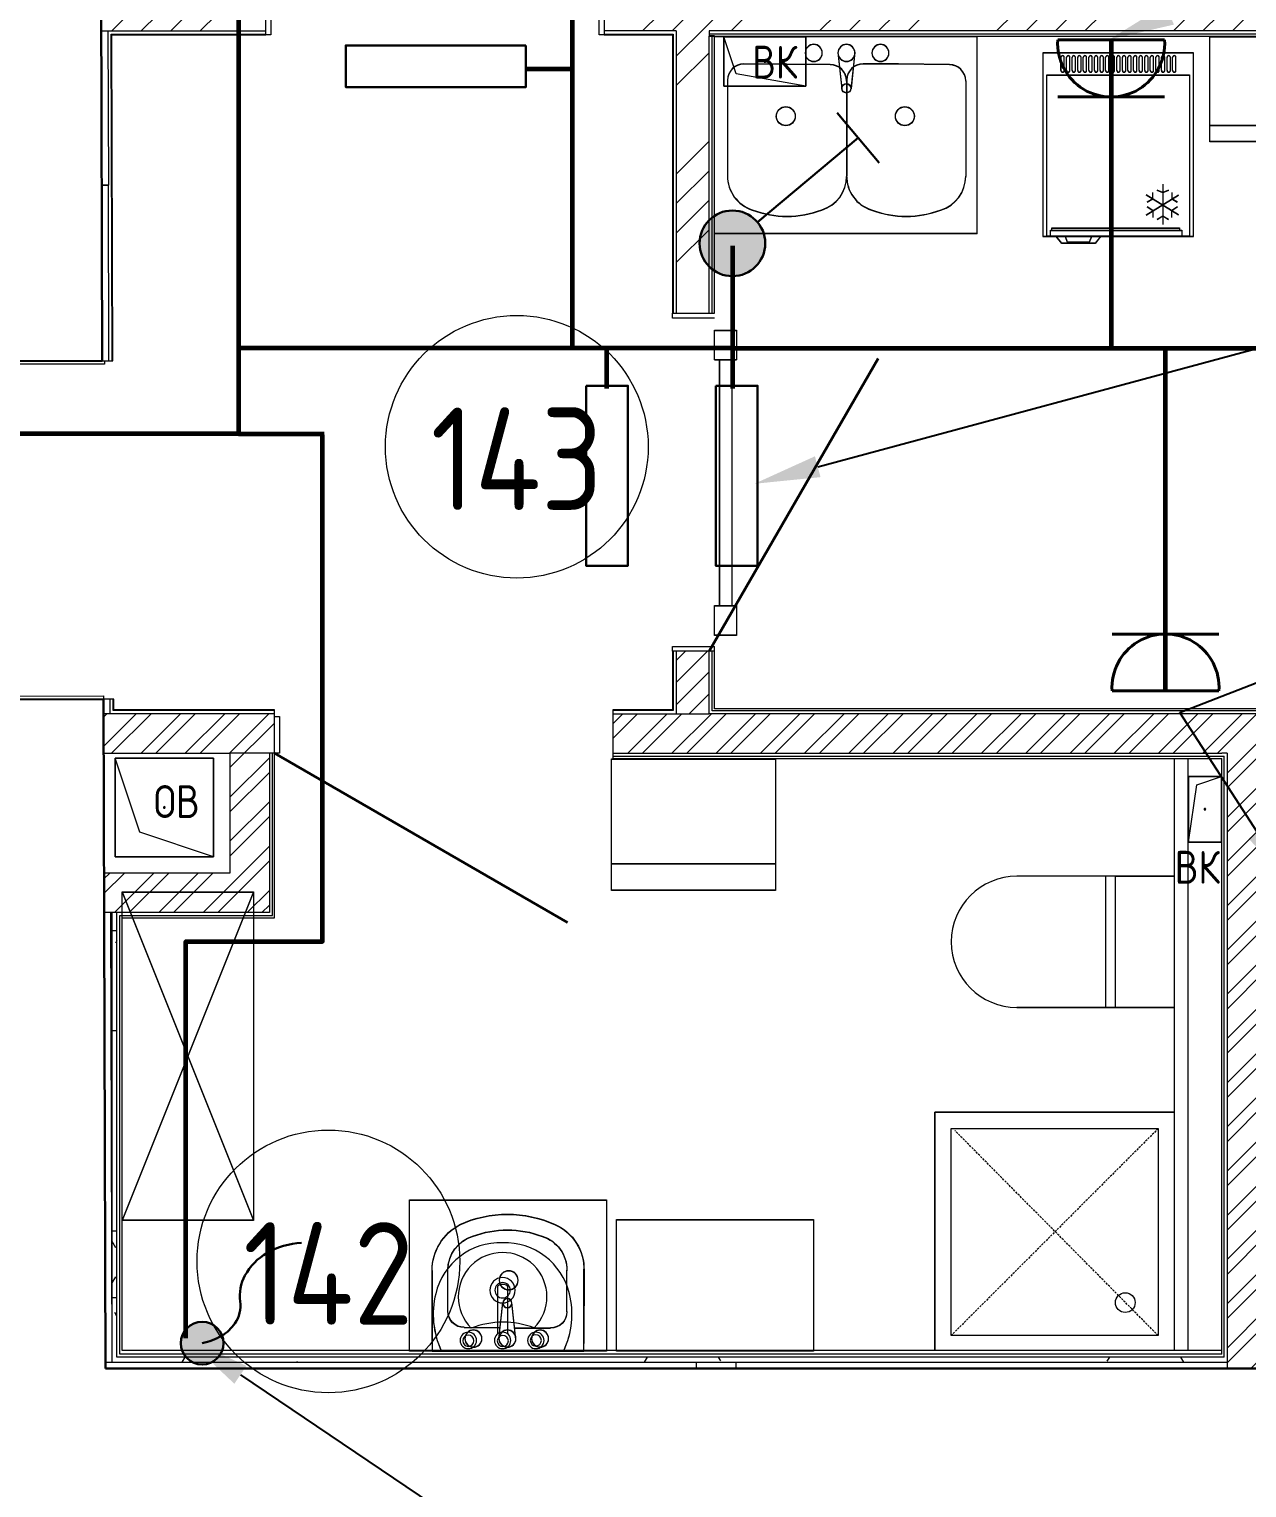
# Model space of a CAD drawing. Header units: millimetres. Extents: x -32 to 417638015, y -35 to 175284279.
# Drawn here: x 218657 to 222365, y 60264 to 64708 of the extents above; entities that cross this region are included whole.
import ezdxf
from ezdxf import colors
from ezdxf.entities.mleader import LeaderData, LeaderLine
from ezdxf.math import Vec2, Vec3

# ---------------------------------------------------------------- set-up
doc = ezdxf.new("R2010")
doc.units = ezdxf.units.MM
doc.linetypes.add('HIDDEN', pattern=[9.525, 6.35, -3.175])
for name, color, linetype, lineweight in [('!Выпуски кабеля', 180, 'Continuous', 30), ('_ЭМ_ выкл откр одноп IP44', 5, 'Continuous', 30), ('_ЭМ_ выключатели', 10, 'Continuous', 30), ('_ЭМ_гофра', 5, 'Continuous', 60), ('_ЭМ_ТХобщее_слой', 7, 'Continuous', 30), ('Аннотация', 7, 'Continuous', 18), ('Двери', 7, 'Continuous', 9), ('Обобщенные модели', 7, 'Continuous', 18), ('Перекрытие', 7, 'Continuous', 18), ('Сантехника', 7, 'Continuous', 18), ('Стены внутренние', 7, 'Continuous', 18), ('Стены несущие', 7, 'Continuous', 30), ('Стены отделка', 7, 'Continuous', 30), ('Стены штриховка', 7, 'Continuous', 9), ('ТХ', 5, 'Continuous', 0), ('ШТРИХОВКА', 252, 'Continuous', 15), ('ЭМ', 5, 'Continuous', 40), ('ЭОМ_Кабельный вывод', 1, 'Continuous', 35)]:
    doc.layers.add(name, color=color, linetype=linetype, lineweight=lineweight)
doc.layers.add('_ЭМ_Надписи', color=7, linetype='Continuous')
doc.layers.add('ЭОМ_Лотки рабочие', color=5, linetype='Continuous')
doc.layers.add('Линии', color=7, linetype='Continuous', lineweight=9, true_color=0x00a600)
doc.styles.add('GOST Common', font='GOST_Common.ttf', dxfattribs={"width": 0.9, "height": 350})
doc.styles.add('GOST Common_5', font='GOST_Common.ttf', dxfattribs={"width": 0.9, "height": 200})
doc.styles.add('ЭОМ', font='isocpeur.ttf', dxfattribs={"width": 0.85, "height": 250})
pattern_1 = [(0, (557.2, 188.9), (406.4, 101.6), [33.528, -271.272, 33.528, -271.272, -1625.6]), (0, (557.2, 188.9), (406.4, 101.6), [-609.6, 33.528, -576.072, 33.528, -271.272, -711.2]), (0, (557.2, 188.9), (406.4, 101.6), [-1524, 33.528, -169.672, 33.528, -474.472]), (120, (709.6, 239.7), (-291.18818, 301.15272), [33.528, -271.272, 33.528, -271.272, -1625.6]), (120, (709.6, 239.7), (-291.18818, 301.15272), [-609.6, 33.528, -576.072, 33.528, -271.272, -711.2]), (120, (709.6, 239.7), (-291.18818, 301.15272), [-1524, 33.528, -169.672, 33.528, -474.472]), (240, (760.4, 442.9), (-115.21182, -402.75272), [33.528, -271.272, 33.528, -271.272, -1625.6]), (240, (760.4, 442.9), (-115.21182, -402.75272), [-609.6, 33.528, -576.072, 33.528, -271.272, -711.2]), (240, (760.4, 442.9), (-115.21182, -402.75272), [-1524, 33.528, -169.672, 33.528, -474.472])]

# ---------------------------------------------------------------- blocks, each defined once
blk = doc.blocks.new('Холодильник фармацевтический')
at = {"layer": 'ТХ', "color": 0, "transparency": 33554687}
for p, q in [((362.8, 670), (382.7, 693.9)), ((382.7, 693.9), (502.2, 693.9)), ((502.2, 693.9), (522.2, 670)), ((542.1, 670), (72.2, 670)), ((522.2, 670), (542.1, 670))]:
    blk.add_line(p, q, dxfattribs=at)
for points in [[(30, 50), (570, 50), (570, 670), (30, 670)], [(44.7, 670), (555.3, 670), (555.3, 124.5), (44.7, 124.5)]]:
    blk.add_lwpolyline(points, close=True, dxfattribs=at)
for points in [[(542.1, 650.1), (72.2, 650.1), (72.2, 670)], [(558, 670), (542.1, 670), (542.1, 650.1), (538.1, 650.1), (538.1, 642.1), (80.2, 642.1), (80.2, 650.1)], [(490.3, 670), (482.3, 689.9), (442.5, 689.9), (402.6, 689.9), (394.6, 670)], [(84.1, 598.3), (199.7, 530.5)], [(199.7, 598.3), (84.1, 530.5)], [(108.1, 606.2), (108.1, 582.3), (88.1, 570.4)], [(120, 614.2), (139.9, 602.2), (159.9, 614.2)], [(139.9, 494.6), (139.9, 630.1)], [(195.7, 570.4), (175.8, 582.3), (175.8, 606.2)], [(108.1, 522.5), (108.1, 542.5), (88.1, 554.4)], [(195.7, 554.4), (175.8, 542.5), (175.8, 522.5)], [(120, 514.6), (139.9, 522.5), (159.9, 514.6)], [(93, 108.7), (93, 64.9)], [(104.9, 108.7), (104.9, 64.9)], [(113, 108.7), (113, 64.9)], [(124.9, 108.7), (124.9, 64.9)], [(133, 108.7), (133, 64.9)], [(144.9, 108.7), (144.9, 64.9)], [(153, 108.7), (153, 64.9)], [(164.9, 108.7), (164.9, 64.9)], [(173, 108.7), (173, 64.9)], [(184.9, 108.7), (184.9, 64.9)], [(193, 108.7), (193, 64.9)], [(204.9, 108.7), (204.9, 64.9)], [(213, 108.7), (213, 64.9)], [(224.9, 108.7), (224.9, 64.9)], [(233, 108.7), (233, 64.9)], [(244.9, 108.7), (244.9, 64.9)], [(253, 108.7), (253, 64.9)], [(264.9, 108.7), (264.9, 64.9)], [(273, 108.7), (273, 64.9)], [(284.9, 108.7), (284.9, 64.9)], [(293, 108.7), (293, 64.9)], [(304.9, 108.7), (304.9, 64.9)], [(313, 108.7), (313, 64.9)], [(324.9, 108.7), (324.9, 64.9)], [(333, 108.7), (333, 64.9)], [(344.9, 108.7), (344.9, 64.9)], [(353, 108.7), (353, 64.9)], [(364.9, 108.7), (364.9, 64.9)], [(373, 108.7), (373, 64.9)], [(384.9, 108.7), (384.9, 64.9)], [(393, 108.7), (393, 64.9)], [(404.9, 108.7), (404.9, 64.9)], [(413, 108.7), (413, 64.9)], [(424.9, 108.7), (424.9, 64.9)], [(433, 108.7), (433, 64.9)], [(444.9, 108.7), (444.9, 64.9)], [(453, 108.7), (453, 64.9)], [(464.9, 108.7), (464.9, 64.9)], [(473, 108.7), (473, 64.9)], [(484.9, 108.7), (484.9, 64.9)], [(493, 108.7), (493, 64.9)], [(504.9, 108.7), (504.9, 64.9)]]:
    blk.add_lwpolyline(points, dxfattribs=at)
for centre, start, end in [((99, 108.7), 359.9999, 180.0001), ((119, 108.7), 359.9999, 180.0001), ((139, 108.7), 359.9999, 180.0001), ((159, 108.7), 359.9999, 180.0001), ((179, 108.7), 359.9999, 180.0001), ((199, 108.7), 359.9999, 180.0001), ((219, 108.7), 359.9999, 180.0001), ((239, 108.7), 359.9999, 180.0001), ((259, 108.7), 359.9999, 180.0001), ((279, 108.7), 359.9999, 180.0001), ((299, 108.7), 359.9999, 180.0001), ((319, 108.7), 359.9999, 180.0001), ((339, 108.7), 359.9999, 180.0001), ((359, 108.7), 359.9999, 180.0001), ((379, 108.7), 359.9999, 180.0001), ((399, 108.7), 359.9999, 180.0001), ((419, 108.7), 359.9999, 180.0001), ((439, 108.7), 359.9999, 180.0001), ((459, 108.7), 359.9999, 180.0001), ((479, 108.7), 359.9999, 180.0001), ((499, 108.7), 359.9999, 180.0001), ((99, 64.9), 179.9999, 0.0001), ((119, 64.9), 179.9999, 0.0001), ((139, 64.9), 179.9999, 0.0001), ((159, 64.9), 179.9999, 0.0001), ((179, 64.9), 179.9999, 0.0001), ((199, 64.9), 179.9999, 0.0001), ((219, 64.9), 179.9999, 0.0001), ((239, 64.9), 179.9999, 0.0001), ((259, 64.9), 179.9999, 0.0001), ((279, 64.9), 179.9999, 0.0001), ((299, 64.9), 179.9999, 0.0001), ((319, 64.9), 179.9999, 0.0001), ((339, 64.9), 179.9999, 0.0001), ((359, 64.9), 179.9999, 0.0001), ((379, 64.9), 179.9999, 0.0001), ((399, 64.9), 179.9999, 0.0001), ((419, 64.9), 179.9999, 0.0001), ((439, 64.9), 179.9999, 0.0001), ((459, 64.9), 179.9999, 0.0001), ((479, 64.9), 179.9999, 0.0001), ((499, 64.9), 179.9999, 0.0001)]:
    blk.add_arc(centre, 5.98, start, end, dxfattribs=at)
blk = doc.blocks.new('Тумба-мойка')
at = {"layer": 'ТХ', "color": 0, "transparency": 33554687}
blk.add_lwpolyline([(-604499.7, 223793.4), (-604039.7, 223793.4), (-604039.7, 224393.4), (-604499.7, 224393.4)], close=True, dxfattribs=at)
for points in [[(-604063.6, 224324.6), (-604284.9, 224324.6), (-604039.7, 224324.6), (-604039.7, 223862.3), (-604289.6, 223862.2), (-604063.6, 223862.3)], [(-604161.3, 224276.8), (-604286.9, 224276.8)], [(-604111.5, 224226.9), (-604111.3, 224117.5)], [(-604075.6, 224121.3), (-604187.2, 224109.4)], [(-604075.6, 224069.5), (-604186.7, 224081.6)], [(-604109.5, 224071.5), (-604109.5, 223963.9)], [(-604159.3, 223914.1), (-604286, 223914.1)]]:
    blk.add_lwpolyline(points, dxfattribs=at)
for points in [[(-604077.6, 224173.1, -1), (-604077.6, 224224.9, -1)], [(-604077.6, 224069.5, -1), (-604077.6, 224121.3, -1)], [(-604077.6, 223969.9, -1), (-604077.6, 224021.7, -1)]]:
    blk.add_lwpolyline(points, format="xyb", close=True, dxfattribs=at)
for centre, radius in [((-604255.1, 224091.5), 28.8), ((-604185.2, 224095.4), 13.9)]:
    blk.add_circle(centre, radius, dxfattribs=at)
for centre, radius, start, end in [((-604284.9, 224167.2), 157.4, 90, 152.7704), ((-604286, 224168.5), 108.3, 90.4624, 162.3215), ((-604161.3, 224226.9), 49.8, 360, 90), ((-604107.5, 224095.4), 348.7, 155.4071, 204.5929), ((-604107.5, 224095.4), 300.9, 159.3842, 200.6158), ((-604286, 224022.4), 108.3, 197.6795, 270.5895), ((-604159.3, 223963.9), 49.8, 270, 0), ((-604289.6, 224009.8), 147.6, 203.7636, 271.8244)]:
    blk.add_arc(centre, radius, start, end, dxfattribs=at)
blk = doc.blocks.new('ТХ 1 этаж.')
at = {"layer": 'ТХ', "color": 252, "true_color": 0x939598}
for p, q in [((58462.5, 10951.1), (58462.5, 11551.1)), ((58462.5, 11551.1), (58462.5, 11551.1)), ((59262.5, 11551.1), (58462.5, 11551.1)), ((59262.5, 10951.1), (59262.5, 11551.1)), ((59971.5, 11281.1), (60471.5, 11281.1)), ((59262.5, 10951.1), (58462.5, 10951.1)), ((58462.5, 10566.5), (58530.3, 10566.5)), ((58477.5, 10566.5), (58477.5, 9817.4)), ((58515.3, 10566.5), (58515.3, 9817.4)), ((58462.5, 9817.4), (58530.3, 9817.4)), ((56659, 8945.4), (57059, 7945.4)), ((57059, 8945.4), (56659, 7945.4))]:
    blk.add_line(p, q, dxfattribs=at)
for points in [[(58739, 11501.3, 1), (58790.8, 11501.3, 1)], [(58838.6, 11501.3, 1), (58890.4, 11501.3, 1)], [(58942.2, 11501.3, 1), (58994, 11501.3, 1)]]:
    blk.add_lwpolyline(points, format="xyb", close=True, dxfattribs=at)
for points in [[(60471.5, 11231.1), (59971.5, 11231.1), (59971.5, 11551.1), (60471.5, 11551.1)], [(58648.7, 8950.4), (58148.7, 8950.4), (58148.7, 9350.4), (58648.7, 9350.4)], [(56659, 8945.4), (57059, 8945.4), (57059, 7945.4), (56659, 7945.4)], [(58764.2, 7947), (58764.2, 7547), (58164.2, 7547), (58164.2, 7947)]]:
    blk.add_lwpolyline(points, close=True, dxfattribs=at)
for points in [[(58815.3, 11465.7), (58552.3, 11467.7)], [(58838.6, 11503.3), (58850.6, 11392.1)], [(58890.4, 11503.3), (58878.4, 11391.7)], [(59022.6, 11467.6), (58915, 11467.6)], [(59178, 11465.6), (59022.6, 11467.6)], [(58502.5, 11417.9), (58502.5, 11126.2)], [(58865.2, 11417.8), (58865.2, 11126.1)], [(58865.2, 11415.9), (58865.2, 11125.3)], [(59227.8, 11415.8), (59227.8, 11125.2)], [(58462.5, 10566.5), (58462.5, 10656.5), (58530.3, 10656.5), (58530.3, 10566.5)], [(58530.3, 9817.4), (58530.3, 9727.4), (58462.5, 9727.4), (58462.5, 9817.4)], [(58648.7, 9030.4), (58148.7, 9030.4)]]:
    blk.add_lwpolyline(points, dxfattribs=at)
for centre, radius in [((58864.5, 11393.7), 13.9), ((58679.9, 11308.7), 28.8), ((59042.5, 11308.6), 28.8)]:
    blk.add_circle(centre, radius, dxfattribs=at)
for centre, radius, start, end in [((58552.3, 11417.9), 49.8, 90, 180), ((58815.3, 11415.9), 49.8, 360, 90), ((58915, 11417.8), 49.8, 90, 180), ((59178, 11415.8), 49.8, 360, 90), ((58610.8, 11126.2), 108.3, 179.4105, 252.3205), ((58756.9, 11126.2), 108.3, 287.6785, 359.5376), ((58973.4, 11126.1), 108.3, 179.4105, 252.3205), ((59119.6, 11126.1), 108.3, 287.6785, 359.5376), ((58683.8, 11304.6), 300.9, 249.3842, 290.6158), ((59046.5, 11304.6), 300.9, 249.3842, 290.6158)]:
    blk.add_arc(centre, radius, start, end, dxfattribs=at)
at = {"layer": 'ТХ', "color": 252, "lineweight": 15, "true_color": 0x939598, "xscale": 0.85, "yscale": 0.9, "rotation": 180}
blk.add_blockref('Холодильник фармацевтический', (59947, 11546.1), dxfattribs=at)
at = {"layer": 'ТХ', "color": 252, "true_color": 0x939598, "transparency": 33554687, "xscale": -1, "rotation": 90}
blk.add_blockref('Тумба-мойка', (281927.6, -596492.8), dxfattribs=at)
blk = doc.blocks.new('1 этаж')
at = {"layer": 'Стены внутренние'}
h = blk.add_hatch(dxfattribs=at)
h.set_pattern_fill('ANSI34', color=8, scale=20)
h.set_pattern_definition([(45, (-31496.66, 188.9), (-269.4077, 269.4077), []), (45, (-31406.86, 188.9), (-269.4077, 269.4077), []), (45, (-31317.06, 188.9), (-269.4077, 269.4077), []), (45, (-31227.26, 188.9), (-269.4077, 269.4077), [])])
h.paths.add_polyline_path([(50240.094, 13223.331), (49738.888, 13223.331), (49739.193, 13123.331), (50240.094, 13123.331)])
h.paths.add_polyline_path([(51270.094, 13223.331), (51270.094, 13123.331), (51490.094, 13123.331), (51490.094, 12263.331), (51590.094, 12263.331), (51590.094, 13107.431), (51590.094, 13123.331), (55618.053, 13123.331), (55617.244, 13223.331)])
at = {"layer": 'Стены внутренние', "lineweight": 9}
h = blk.add_hatch(dxfattribs=at)
h.set_pattern_fill('FP_12', color=8, style=0, pattern_type=2)
h.set_pattern_definition(pattern_1)
h.paths.add_polyline_path([(49771.593, 9073.886), (49771.593, 9103.331), (49786.576, 9103.331), (49786.576, 10457.681), (49771.576, 10457.681), (49771.576, 9073.886)])
h = blk.add_hatch(dxfattribs=at)
h.set_pattern_fill('FP_12', color=8, style=0, pattern_type=2)
h.set_pattern_definition(pattern_1)
h.paths.add_polyline_path([(49771.593, 9068.331), (53151.301, 9068.331), (53151.301, 9083.331), (49771.593, 9083.331)])
at = {"layer": 'Стены штриховка'}
h = blk.add_hatch(dxfattribs=at)
h.set_pattern_fill('ANSI34', color=8, scale=15)
h.set_pattern_definition([(45, (-31496.66, 188.9), (-202.0558, 202.0558), []), (45, (-31429.3, 188.9), (-202.0558, 202.0558), []), (45, (-31361.96, 188.9), (-202.0558, 202.0558), []), (45, (-31294.6, 188.9), (-202.0558, 202.0558), [])])
h.paths.add_polyline_path([(51590.094, 11233.331), (51490.094, 11233.331), (51490.094, 11042.681), (51590.094, 11042.681)])
h = blk.add_hatch(dxfattribs=at)
h.set_pattern_fill('ANSI32', color=8, scale=10)
h.set_pattern_definition([(45, (-31496.66, 188.9), (-67.35192, 67.35192), []), (45, (-31451.76, 188.9), (-67.35192, 67.35192), [])])
h.paths.add_polyline_path([(53287.201, 11042.681), (51590.094, 11042.681), (51296.882, 11042.681), (51296.882, 10922.681), (53151.301, 10922.681), (53167.201, 10922.681), (53167.201, 9048.331), (53287.201, 9048.331)])
h.paths.add_polyline_path([(50266.882, 11042.681), (49745.57, 11042.681), (49745.936, 10922.681), (50130.982, 10922.681), (50266.882, 10922.681)])
h.paths.add_polyline_path([(50250.982, 10922.681), (50130.982, 10922.681), (50130.982, 10557.681), (49747.05, 10557.681), (49747.416, 10437.681), (50250.982, 10437.681)])
at = {"layer": 'Двери', "color": 8, "lineweight": 30}
for p, q in [((51590.094, 11233.331), (52105.094, 12125.337)), ((50266.882, 10922.681), (51158.888, 10407.681))]:
    blk.add_line(p, q, dxfattribs=at)
at = {"layer": 'Линии', "color": 8}
for centre in [(51004.354, 11856.531), (50430.625, 9374.907)]:
    blk.add_circle(centre, 400, dxfattribs=at)
at = {"layer": 'Обобщенные модели', "color": 8}
for p, q in [((51634.908, 13105.264), (51884.701, 13105.264)), ((51634.908, 12955.264), (51634.908, 13105.264)), ((51672.408, 12992.764), (51634.908, 13105.264)), ((51634.908, 13105.264), (51634.908, 12955.264)), ((51884.701, 13105.264), (51634.908, 13105.264)), ((51884.701, 13105.264), (51884.701, 12955.264)), ((51884.701, 12955.264), (51884.701, 13105.264)), ((51884.701, 12955.264), (51672.408, 12992.764)), ((51884.701, 12955.264), (51634.908, 12955.264)), ((51634.908, 12955.264), (51884.701, 12955.264)), ((49780.982, 10907.681), (50080.982, 10907.681)), ((49780.982, 10607.681), (49780.982, 10907.681)), ((49855.982, 10682.681), (49780.982, 10907.681)), ((49780.982, 10907.681), (49780.982, 10607.681)), ((50080.982, 10907.681), (49780.982, 10907.681)), ((49780.982, 10907.681), (50080.982, 10907.681)), ((49780.982, 10607.681), (49780.982, 10907.681)), ((49855.982, 10682.681), (49780.982, 10907.681)), ((49780.982, 10907.681), (49780.982, 10607.681)), ((50080.982, 10907.681), (49780.982, 10907.681)), ((50080.982, 10907.681), (50080.982, 10607.681)), ((50080.982, 10607.681), (50080.982, 10907.681)), ((50080.982, 10907.681), (50080.982, 10607.681)), ((50080.982, 10607.681), (50080.982, 10907.681)), ((53049.701, 10652.12), (53049.701, 10852.12)), ((53049.701, 10852.12), (53149.701, 10852.12)), ((53149.701, 10852.12), (53049.701, 10852.12)), ((53049.701, 10852.12), (53049.701, 10652.12)), ((53074.701, 10827.12), (53149.701, 10852.12)), ((53149.701, 10852.12), (53149.701, 10652.12)), ((53149.701, 10652.12), (53149.701, 10852.12)), ((53049.701, 10652.12), (53074.701, 10827.12)), ((50080.982, 10607.681), (49855.982, 10682.681)), ((50080.982, 10607.681), (49855.982, 10682.681)), ((53149.701, 10652.12), (53049.701, 10652.12)), ((53049.701, 10652.12), (53149.701, 10652.12)), ((50080.982, 10607.681), (49780.982, 10607.681)), ((49780.982, 10607.681), (50080.982, 10607.681)), ((50080.982, 10607.681), (49780.982, 10607.681)), ((49780.982, 10607.681), (50080.982, 10607.681))]:
    blk.add_line(p, q, dxfattribs=at)
for centre, start, end in [((51759.804, 13030.264), 90, 270), ((51759.804, 13030.264), 150, 255), ((51759.804, 13030.264), 270, 90), ((51759.804, 13030.264), 30, 90), ((51759.804, 13030.264), 285, 0), ((49930.982, 10757.681), 90, 270), ((49930.982, 10757.681), 90, 270), ((49930.982, 10757.681), 150, 255), ((49930.982, 10757.681), 150, 255), ((49930.982, 10757.681), 270, 90), ((49930.982, 10757.681), 30, 90), ((49930.982, 10757.681), 270, 90), ((49930.982, 10757.681), 30, 90), ((49930.982, 10757.681), 285, 0), ((49930.982, 10757.681), 285, 0), ((53099.701, 10752.12), 0, 180), ((53099.701, 10752.12), 60, 165), ((53099.701, 10752.12), 180, 0), ((53099.701, 10752.12), 195, 270), ((53099.701, 10752.12), 300, 0)]:
    blk.add_arc(centre, 2.5, start, end, dxfattribs=at)
at = {"layer": 'Перекрытие', "color": 8}
for p, q in [((50255.094, 13239.231), (50255.094, 13111.331)), ((51255.094, 13111.331), (51255.094, 13239.231)), ((50255.094, 13111.331), (50240.094, 13111.331)), ((51270.094, 13111.331), (51255.094, 13111.331)), ((49748.736, 12107.874), (49342.284, 12107.874)), ((49748.736, 12117.833), (49748.736, 12107.874)), ((49345.364, 11096.6), (49745.362, 11097.818)), ((49745.362, 11097.818), (49745.393, 11087.819))]:
    blk.add_line(p, q, dxfattribs=at)
for points in [[(51605.994, 12248.331), (51478.094, 12248.331), (51478.094, 12263.331)], [(51478.094, 11233.331), (51478.094, 11248.331), (51605.994, 11248.331)], [(50266.882, 11034.681), (50281.882, 11034.681), (50281.882, 10922.681)]]:
    blk.add_lwpolyline(points, dxfattribs=at)
at = {"layer": 'Сантехника', "color": 8}
for p, q in [((53007.201, 10548.331), (52527.201, 10548.331)), ((52827.201, 10548.331), (52527.201, 10548.331)), ((52797.201, 10548.331), (52797.201, 10148.331)), ((52827.201, 10148.331), (52827.201, 10548.331)), ((52827.201, 10548.331), (53007.201, 10548.331)), ((52527.201, 10148.331), (53007.201, 10148.331)), ((52827.201, 10148.331), (52527.201, 10148.331)), ((53007.201, 10148.331), (52827.201, 10148.331)), ((53007.201, 9829.231), (52277.201, 9829.231)), ((52277.201, 9829.231), (52277.201, 9103.331)), ((52277.201, 9103.331), (52277.201, 9829.231)), ((52277.201, 9829.231), (53007.201, 9829.231)), ((52327.201, 9779.231), (52957.201, 9779.231)), ((52327.201, 9149.231), (52327.201, 9779.231)), ((52957.201, 9779.231), (52957.201, 9149.231)), ((50945.982, 9298.222), (50945.982, 9154.019)), ((50975.982, 9298.222), (50975.982, 9154.019)), ((52957.201, 9149.231), (52327.201, 9149.231))]:
    blk.add_line(p, q, dxfattribs=at)
at = {"layer": 'Сантехника', "color": 8, "linetype": 'HIDDEN', "lineweight": 9}
for p, q in [((52957.201, 9779.231), (52327.201, 9149.231)), ((52957.201, 9149.231), (52337.945, 9773.885))]:
    blk.add_line(p, q, dxfattribs=at)
at = {"layer": 'Сантехника', "color": 8}
blk.add_circle((52857.201, 9249.231), 30, dxfattribs=at)
for centre, radius, start, end in [((52527.201, 10348.331), 200, 90, 270), ((52527.201, 10348.331), 200, 90, 270), ((50955.101, 9228.454), 203.526, 88.34422, 166.364945), ((50955.101, 9228.454), 203.526, 88.34422, 166.364945), ((50966.863, 9228.454), 203.526, 13.635055, 91.65578), ((50966.863, 9228.454), 203.526, 13.635055, 91.65578), ((50960.982, 9266.899), 135, 315.462912, 225.055606), ((50960.982, 9286.899), 38.576, 0, 180), ((50960.982, 9286.899), 23.492, 0, 180), ((51014.306, 9214.093), 264.447, 166.364945, 204.876269), ((51014.306, 9214.093), 264.447, 166.364945, 204.934976), ((50960.982, 9286.899), 38.576, 180, 0), ((50960.982, 9286.899), 23.492, 180, 0), ((50907.658, 9214.093), 264.447, 335.065024, 13.635055), ((50907.658, 9214.093), 264.447, 335.123731, 13.635055), ((50856.667, 9134.019), 25, 0, 180), ((50962.538, 8923.007), 266.583, 69.19864, 111.319878), ((50960.982, 9134.019), 25, 0, 180), ((51062.248, 9134.019), 25, 0, 180), ((50856.667, 9134.019), 25, 180, 0), ((50856.667, 9133.001), 17.002, 0, 180), ((50856.667, 9133.001), 17.002, 180, 0), ((50960.982, 9134.019), 25, 180, 0), ((50961.746, 9132.575), 16.806, 90, 270), ((50961.746, 9132.575), 16.806, 270, 90), ((51062.248, 9134.019), 25, 180, 0), ((51062.248, 9134.019), 17.003, 0, 180), ((51062.248, 9134.019), 17.003, 180, 0)]:
    blk.add_arc(centre, radius, start, end, dxfattribs=at)
blk.add_ellipse((50960.982, 9298.222), major_axis=(15, 0), ratio=0.42852507, start_param=0, end_param=3.14159265, dxfattribs=at)
at = {"layer": 'Стены внутренние', "color": 8}
for p, q in [((53007.201, 9103.331), (53007.201, 10906.781)), ((53047.201, 10906.781), (53047.201, 9103.331))]:
    blk.add_line(p, q, dxfattribs=at)
at = {"layer": 'Стены несущие', "color": 8}
for p, q in [((49742.256, 12117.814), (49723.816, 18171.585)), ((49342.257, 12116.595), (49742.256, 12117.814)), ((49745.393, 11087.818), (49345.395, 11086.6)), ((49751.605, 9048.331), (49745.393, 11087.818)), ((55651.01, 9048.331), (49751.605, 9048.331))]:
    blk.add_line(p, q, dxfattribs=at)
at = {"layer": 'Стены отделка', "color": 8, "lineweight": 9}
for p, q in [((49729.172, 16412.972), (49740.623, 12653.805)), ((50240.094, 13111.331), (50240.094, 13239.231)), ((51270.094, 13239.231), (51270.094, 13111.331)), ((49748.736, 13123.331), (49759.224, 13123.331)), ((49759.193, 13123.331), (49760.623, 12653.865)), ((49759.224, 13123.331), (49760.656, 12653.869)), ((49771.26, 13111.331), (50240.094, 13111.331)), ((49774.291, 12117.911), (49771.26, 13111.331)), ((51270.094, 13111.331), (51478.094, 13111.331)), ((51440.094, 13123.331), (51430.094, 13123.331)), ((51478.094, 13111.331), (51478.094, 12263.331)), ((55618.053, 13123.331), (51590.094, 13123.331)), ((51590.094, 13123.331), (51590.094, 13107.431)), ((51605.994, 13108.331), (51590.094, 13108.331)), ((51590.094, 13107.431), (55423.688, 13107.431)), ((51605.994, 12263.331), (51605.994, 13108.331)), ((49740.623, 12653.805), (49760.623, 12653.865)), ((49760.656, 12653.869), (49740.656, 12653.808)), ((49740.656, 12653.808), (49742.291, 12117.814)), ((51478.094, 12263.331), (51605.994, 12263.331)), ((49742.291, 12117.814), (49774.291, 12117.911)), ((51605.994, 11058.581), (51605.994, 11248.331)), ((51605.994, 11233.331), (51478.094, 11233.331)), ((51478.094, 11233.331), (51478.094, 11054.681)), ((49777.432, 11087.916), (49745.433, 11087.819)), ((49745.433, 11087.819), (49751.576, 9073.825)), ((49765.433, 11087.879), (49765.57, 11042.681)), ((49765.479, 11072.681), (49765.479, 11042.681)), ((49777.534, 11054.681), (49777.432, 11087.916)), ((50266.882, 11054.681), (49777.534, 11054.681)), ((50266.882, 10922.681), (50266.882, 11054.681)), ((51296.882, 11054.681), (51296.882, 10906.781)), ((51478.094, 11054.681), (51296.882, 11054.681)), ((53287.201, 11042.681), (51590.094, 11042.681)), ((53303.101, 11058.581), (51605.994, 11058.581)), ((49745.896, 10922.681), (50130.982, 10922.681)), ((50130.982, 10922.681), (50130.982, 10557.681)), ((51296.882, 10906.781), (53151.301, 10906.781)), ((53167.201, 10922.681), (53151.301, 10922.681)), ((53151.301, 9092.331), (53151.301, 10906.781)), ((53167.201, 10922.681), (53167.201, 9068.331)), ((50130.982, 10557.681), (49747.008, 10557.681)), ((49767.416, 10437.681), (49771.576, 9073.886)), ((49802.476, 9103.331), (49802.476, 10421.781)), ((49751.605, 9068.331), (49751.605, 9048.331)), ((49751.605, 9068.331), (53167.201, 9068.331)), ((49771.593, 9103.331), (49771.593, 9068.331)), ((53151.301, 9103.331), (49802.476, 9103.331)), ((51551.407, 9049.402), (51551.604, 9068.331)), ((51671.611, 9068.331), (51671.403, 9048.331)), ((51654.301, 9048.331), (51551.407, 9049.402))]:
    blk.add_line(p, q, dxfattribs=at)
for points in [[(50250.982, 10922.681), (50250.982, 10437.681), (49747.373, 10437.681)], [(49802.476, 10421.781), (50266.882, 10421.781), (50266.882, 10922.681)]]:
    blk.add_lwpolyline(points, dxfattribs=at)
at = {"layer": 'Стены штриховка', "color": 8}
for p, q in [((49739.193, 13123.331), (50240.094, 13123.331)), ((49769.254, 13113.331), (50240.094, 13113.331)), ((49772.291, 12117.905), (49769.254, 13113.331)), ((51490.094, 13123.331), (51270.094, 13123.331)), ((51270.094, 13113.331), (51480.094, 13113.331)), ((51480.094, 13113.331), (51480.094, 12263.331)), ((51490.094, 13123.331), (51490.094, 12263.331)), ((51590.094, 13114.331), (55423.688, 13114.331)), ((51590.094, 12263.331), (51590.094, 13107.431)), ((51599.094, 12263.331), (51599.094, 13108.331)), ((49762.291, 12117.875), (49760.656, 12653.869)), ((51480.094, 11233.331), (51480.094, 11052.681)), ((51490.094, 11233.331), (51490.094, 11042.681)), ((51590.094, 11042.681), (51590.094, 11233.331)), ((51599.094, 11051.681), (51599.094, 11233.331)), ((49775.54, 11052.681), (49775.432, 11087.91)), ((50266.882, 11042.681), (49745.591, 11042.681)), ((50266.882, 11052.681), (49775.54, 11052.681)), ((51480.094, 11052.681), (51296.882, 11052.681)), ((51296.882, 11042.681), (51590.094, 11042.681)), ((53296.201, 11051.681), (51599.094, 11051.681)), ((50281.882, 10922.681), (50130.982, 10922.681)), ((51296.882, 10922.681), (53151.301, 10922.681)), ((51296.882, 10913.681), (53158.201, 10913.681)), ((53158.201, 9083.331), (53158.201, 10913.681)), ((49795.576, 9092.331), (49795.576, 10428.681)), ((53158.201, 9083.331), (49786.576, 9083.331)), ((53151.301, 9092.331), (49795.576, 9092.331)), ((53167.201, 9068.331), (53167.201, 9048.331))]:
    blk.add_line(p, q, dxfattribs=at)
for points in [[(49795.576, 10428.681), (50259.982, 10428.681), (50259.982, 10922.681)], [(49786.576, 9083.331), (49786.576, 10437.681), (49771.576, 10437.681), (49771.576, 9073.886)]]:
    blk.add_lwpolyline(points, dxfattribs=at)
at = {"layer": 'ЭОМ_Лотки рабочие'}
blk.add_blockref('ТХ 1 этаж.', (-6856.492, 1554.379), dxfattribs=at)
at = {"layer": 'Аннотация', "color": 8, "style": 'GOST Common_5', "width": 0.9}
for s, p in [('ВК', (51720.942, 12978.237)), ('ОВ', (49899.151, 10725.542)), ('ВК', (53007.65, 10525.548))]:
    blk.add_text(s, height=100, dxfattribs=at).set_placement(p)
at = {"layer": 'Аннотация', "color": 8, "lineweight": 9, "char_height": 312.5, "width": 520.21112, "attachment_point": 5, "line_spacing_factor": 1.022766, "style": 'GOST Common'}
for s, insert in [('143', (51004.354, 11819.583)), ('142', (50430.625, 9337.959))]:
    blk.add_mtext(s, dxfattribs=dict(at, insert=insert))
blk = doc.blocks.new('_ЭМ_ТХ2_1этаж')
at = {"layer": 'ТХ', "color": 252, "true_color": 0x939598}
for p, q in [((169610.4, -58242.5), (169610.4, -57642.5)), ((169610.4, -57642.5), (169610.4, -57642.5)), ((170410.4, -57642.5), (169610.4, -57642.5)), ((170410.4, -58242.5), (170410.4, -57642.5)), ((171119.4, -57912.5), (171619.4, -57912.5)), ((170410.4, -58242.5), (169610.4, -58242.5)), ((169610.4, -58627), (169678.1, -58627)), ((169625.4, -58627), (169625.4, -59376.1)), ((169663.1, -58627), (169663.1, -59376.1)), ((169610.4, -59376.1), (169678.1, -59376.1)), ((167806.8, -60248.1), (168206.8, -61248.1)), ((168206.8, -60248.1), (167806.8, -61248.1))]:
    blk.add_line(p, q, dxfattribs=at)
for points in [[(169886.8, -57692.2, 1), (169938.7, -57692.2, 1)], [(169986.5, -57692.2, 1), (170038.3, -57692.2, 1)], [(170090.1, -57692.2, 1), (170141.9, -57692.2, 1)]]:
    blk.add_lwpolyline(points, format="xyb", close=True, dxfattribs=at)
for points in [[(171619.4, -57962.5), (171119.4, -57962.5), (171119.4, -57642.5), (171619.4, -57642.5)], [(169796.6, -60243.1), (169296.6, -60243.1), (169296.6, -59843.1), (169796.6, -59843.1)], [(167806.8, -60248.1), (168206.8, -60248.1), (168206.8, -61248.1), (167806.8, -61248.1)], [(169912, -61246.6), (169912, -61646.6), (169312, -61646.6), (169312, -61246.6)]]:
    blk.add_lwpolyline(points, close=True, dxfattribs=at)
for points in [[(169986.5, -57690.2), (169998.5, -57801.4)], [(170038.3, -57690.2), (170026.3, -57801.8)], [(169963.2, -57727.8), (169700.2, -57725.8)], [(170170.5, -57725.9), (170062.9, -57725.9)], [(170325.9, -57727.9), (170170.5, -57725.9)], [(169650.4, -57775.6), (169650.4, -58067.3)], [(170013.1, -57775.7), (170013.1, -58067.4)], [(170013.1, -57777.6), (170013.1, -58068.2)], [(170375.7, -57777.7), (170375.7, -58068.3)], [(169610.4, -58627), (169610.4, -58537), (169678.1, -58537), (169678.1, -58627)], [(169678.1, -59376.1), (169678.1, -59466.1), (169610.4, -59466.1), (169610.4, -59376.1)], [(169796.6, -60163.1), (169296.6, -60163.1)]]:
    blk.add_lwpolyline(points, dxfattribs=at)
for centre, radius in [((170012.4, -57799.8), 13.9), ((169827.8, -57884.9), 28.8), ((170190.4, -57884.9), 28.8)]:
    blk.add_circle(centre, radius, dxfattribs=at)
for centre, radius, start, end in [((169700.2, -57775.6), 49.8, 90, 180), ((169963.2, -57777.6), 49.8, 360, 90), ((170062.9, -57775.7), 49.8, 90, 180), ((170325.9, -57777.7), 49.8, 360, 90), ((169758.7, -58067.3), 108.3, 179.4105, 252.3205), ((169904.8, -58067.3), 108.3, 287.6785, 359.5376), ((170121.3, -58067.4), 108.3, 179.4105, 252.3205), ((170267.5, -58067.4), 108.3, 287.6785, 359.5376), ((169831.7, -57888.9), 300.9, 249.3842, 290.6158), ((170194.4, -57889), 300.9, 249.3842, 290.6158)]:
    blk.add_arc(centre, radius, start, end, dxfattribs=at)
at = {"layer": 'ТХ', "color": 252, "lineweight": 15, "true_color": 0x939598, "xscale": 0.85, "yscale": 0.9, "rotation": 180}
blk.add_blockref('Холодильник фармацевтический', (171094.9, -57647.5), dxfattribs=at)
at = {"layer": 'ТХ', "color": 252, "true_color": 0x939598, "transparency": 33554687, "xscale": -1, "rotation": 90}
blk.add_blockref('Тумба-мойка', (393075.5, -665686.3), dxfattribs=at)
blk = doc.blocks.new('*U768')
at = {"lineweight": -2}
h = blk.add_hatch(color=0, dxfattribs=at)
h.dxf.hatch_style = 1
edge = h.paths.add_edge_path()
edge.add_arc((0, 0), 65, 0, 360)
at = {"color": 0, "lineweight": -2}
blk.add_lwpolyline([(0, 0, -0.089362), (-59.9, 22.9, -0.105459), (-99.6, 60.2, -0.18734), (-115.8, 127.2, 0.159257), (-130.3, 206.1, 0.13816), (-197.5, 275.1, 0.121425), (-302.3, 305.5)], format="xyb", dxfattribs=at)
blk.add_circle((0, 0), 65, dxfattribs=at)
at = {"color": 7, "style": 'GOST Common', "width": 0.9}
blk.add_attdef('ОБОРУДОВАНИЕ', (-241.4, 114.7), '', height=250, dxfattribs=at)
blk = doc.blocks.new('*U509')
at = {"layer": '_ЭМ_ выключатели'}
h = blk.add_hatch(color=0, dxfattribs=at)
edge = h.paths.add_edge_path()
edge.add_arc((0, 0), 1, 635, 995, ccw=False)
at = {"layer": '_ЭМ_ выключатели', "color": 0}
for p, q in [((-5.068, 0.56), (-4.981, -0.436)), ((-0.996, -0.087), (-4.981, -0.436)), ((-4.981, -0.436), (-4.894, -1.432))]:
    blk.add_line(p, q, dxfattribs=at)
blk.add_circle((0, 0), 1, dxfattribs=at)
blk = doc.blocks.new('1м розетка IP20')
at = {"layer": 'ЭМ', "color": 5}
for p, q in [((-10.5, 162.7), (-10.5, -162.7)), ((163.1, 162.7), (163.1, -162.7)), ((-10.5, 0), (315.5, 0))]:
    blk.add_line(p, q, dxfattribs=at)
blk.add_arc((0, 0), 163.1, 266.3196, 93.6804, dxfattribs=at)

msp = doc.modelspace()

# ---------------------------------------------------------------- linework, layer by layer
at = {"layer": '!Выпуски кабеля', "linetype": 'ByBlock'}
for points in [[(220169.7, 64658.6), (220169.7, 64531.4), (219621, 64531.4), (219621, 64658.6)], [(220352.7, 63621.7), (220479.9, 63621.7), (220479.9, 63073.1), (220352.7, 63073.1)], [(220747.6, 63621.7), (220874.8, 63621.7), (220874.8, 63073.1), (220747.6, 63073.1)]]:
    msp.add_lwpolyline(points, close=True, dxfattribs=at)
at = {"layer": '_ЭМ_гофра', "linetype": 'ByBlock'}
for points in [[(224276.8, 67422.7), (224276.8, 67616.1), (219293.9, 67616.1), (219293.9, 63475.4), (217534, 63475.4)], [(220310.3, 64969.2), (220310.3, 63736.6)], [(221951.6, 64675.1), (221951.6, 63736.6)], [(220169.7, 64587.1), (220303, 64587.1)], [(220798.3, 64047.6), (220798.3, 63613.8)], [(220805, 63736.6), (219293.9, 63736.6)], [(220416.3, 63613.8), (220416.3, 63736.6)], [(220798.3, 63736.6), (224629.6, 63736.6), (224629.6, 63736.6)], [(222117.1, 62691.8), (222117.1, 63736.6)], [(219293.9, 63475.4), (219555.1, 63475.4)]]:
    msp.add_lwpolyline(points, dxfattribs=at)
at = {"layer": '_ЭМ_гофра', "linetype": 'ByBlock', "elevation": -64.3}
msp.add_lwpolyline([(219134.3, 60720.5), (219134.3, 61929), (219550.3, 61929), (219550.3, 63471.9)], dxfattribs=at)

# ---------------------------------------------------------------- block references
at = {"layer": '_ЭМ_ выкл откр одноп IP44', "color": 5, "xscale": -100, "yscale": 100, "zscale": 100, "rotation": 45}
msp.add_blockref('*U509', (220798.3, 64055.5), dxfattribs=at)
at = {"layer": '_ЭМ_ТХобщее_слой', "lineweight": 50}
msp.add_blockref('_ЭМ_ТХ2_1этаж', (51133.1, 122328.2), dxfattribs=at)
at = {"layer": 'ШТРИХОВКА'}
msp.add_blockref('1 этаж', (169137.4, 51579.3), dxfattribs=at)
at = {"layer": 'ЭМ'}
for p, rotation in [((221951.6, 64664.6), 270), ((222117.1, 62702.3), 90)]:
    msp.add_blockref('1м розетка IP20', p, dxfattribs=dict(at, rotation=rotation))
at = {"layer": 'ЭОМ_Кабельный вывод', "color": 5, "lineweight": 30, "xscale": -1}
msp.add_blockref('*U768', (219183.7, 60705), dxfattribs=at)

# ---------------------------------------------------------------- leaders
at = {"layer": '_ЭМ_Надписи', "color": 7, "ltscale": 5}
ml = msp.add_multileader_mtext('Standard', dxfattribs=at)
ml.set_content('{\\fGOST Common|b0|i0|c204|p34;\\W0.9;\\C256;1ЩРС-2\\fISOCPEUR|b0|i0|c204|p34;\\W0.85; Гр.15\\PХолодильник\\P\\fGOST Common|b0|i0|c0|p34;\\W0.9;h=\\fGOST Common|b0|i0|c204|p34;0\\fGOST Common|b0|i0|c0|p34;.\\fGOST Common|b0|i0|c204|p34;3м}', color=1, style='ЭОМ')
ml.set_leader_properties()
ml.build(insert=Vec2(0, 0))
ml.multileader.update_dxf_attribs({"text_left_attachment_type": 6, "text_right_attachment_type": 6, "dogleg_length": 0, "arrow_head_size": 200})
ctx = ml.context
ctx.base_point, ctx.char_height, ctx.arrow_head_size, ctx.landing_gap_size, ctx.plane_origin = Vec3(227173.2, 66830.7, -64.3), 250, 200, 0, Vec3(206640.9, 77096, -64.3)
ctx.left_attachment, ctx.right_attachment = 6, 6
notes = []
notes.append((ctx, [(0, (1, 1, 0), (227173.2, 66830.7, -64.3), (1, 0), 0, [(0, [(221945.2, 64676.1, -64.3)], 0, [])])]))
ctx.mtext.insert, ctx.mtext.width, ctx.mtext.defined_height, ctx.mtext.flow_direction = Vec3(227173.2, 67130.7, -64.3), 2073.809, 545.6, 5
ml = msp.add_multileader_mtext('Standard', dxfattribs=at)
ml.set_content('{\\fGOST Common|b0|i0|c204|p34;\\W0.9;\\C256;1ЩРС-2\\fISOCPEUR|b0|i0|c204|p34;\\W0.85; Гр.20\\P\\fGOST Common|b0|i0|c204|p34;\\W0.9;Облучатель \\fGOST Common|b0|i0|c0|p34;h=\\fGOST Common|b0|i0|c204|p34;2\\fGOST Common|b0|i0|c0|p34;.\\fGOST Common|b0|i0|c204|p34;2м}', color=1, style='ЭОМ')
ml.set_leader_properties()
ml.build(insert=Vec2(0, 0))
ml.multileader.update_dxf_attribs({"text_left_attachment_type": 6, "text_right_attachment_type": 6, "dogleg_length": 0, "arrow_head_size": 200})
ctx = ml.context
ctx.base_point, ctx.char_height, ctx.arrow_head_size, ctx.landing_gap_size, ctx.plane_origin = Vec3(227552.1, 65125.8, -64.3), 250, 200, 0, Vec3(202375.8, 72450.5, -64.3)
ctx.left_attachment, ctx.right_attachment = 6, 6
notes.append((ctx, [(0, (1, 1, 0), (227552.1, 65125.8, -64.3), (1, 0), 0, [(0, [(220865, 63323, -64.3)], 0, [])])]))
ctx.mtext.insert, ctx.mtext.width, ctx.mtext.defined_height, ctx.mtext.flow_direction = Vec3(227552.1, 65425.8, -64.3), 2073.809, 545.6, 5
ml = msp.add_multileader_mtext('Standard', dxfattribs=at)
ml.set_content('{\\fGOST Common|b0|i0|c204|p34;\\W0.9;\\C256;1ЩРС-2\\fISOCPEUR|b0|i0|c204|p34;\\W0.85; Гр.14\\P\\pxql;Ноутбук, резерв\\P\\fGOST Common|b0|i0|c0|p34;\\W0.9;h=\\fGOST Common|b0|i0|c204|p34;0,3м}', color=1, style='ЭОМ')
ml.set_leader_properties()
ml.build(insert=Vec2(0, 0))
ml.multileader.update_dxf_attribs({"text_left_attachment_type": 6, "text_right_attachment_type": 6, "dogleg_length": 0, "arrow_head_size": 200})
ctx = ml.context
ctx.base_point, ctx.char_height, ctx.arrow_head_size, ctx.landing_gap_size, ctx.plane_origin = Vec3(226911.4, 61131.6, -64.3), 250, 200, 0, Vec3(198280.3, 75864.2, -64.3)
ctx.left_attachment, ctx.right_attachment = 6, 6
notes.append((ctx, [(0, (1, 1, 0), (226911.4, 61131.6, -64.3), (1, 0), 0, [(1, [(222506.2, 62092.7, -64.3), (222160.2, 62626, -64.3), (224594.1, 63575.4, -64.3)], 0, [])])]))
ctx.mtext.insert, ctx.mtext.width, ctx.mtext.defined_height, ctx.mtext.flow_direction = Vec3(226911.4, 61431.6, -64.3), 3041.431, 545.6, 5
ml = msp.add_multileader_mtext('Standard', dxfattribs=at)
ml.set_content('{\\fGOST Common|b0|i0|c204|p34;\\W0.9;\\C256;1ЩРС-2\\fISOCPEUR|b0|i0|c204|p34;\\W0.85; Гр.18\\PВодонагреватель\\P\\fGOST Common|b0|i0|c0|p34;\\W0.9;h=\\fGOST Common|b0|i0|c204|p34;1\\fGOST Common|b0|i0|c0|p34;.\\fGOST Common|b0|i0|c204|p34;9м}', color=1, style='ЭОМ')
ml.set_leader_properties()
ml.build(insert=Vec2(0, 0))
ml.multileader.update_dxf_attribs({"text_left_attachment_type": 6, "text_right_attachment_type": 6, "dogleg_length": 0, "arrow_head_size": 200})
ctx = ml.context
ctx.base_point, ctx.char_height, ctx.arrow_head_size, ctx.landing_gap_size, ctx.plane_origin = Vec3(221338.8, 59233.1, -64.3), 250, 200, 0, Vec3(200547.3, 71647.8, -64.3)
ctx.left_attachment, ctx.right_attachment = 6, 6
notes.append((ctx, [(0, (1, 1, 0), (221338.8, 59233.1, -64.3), (1, 0), 0, [(0, [(219134.3, 60720.5, -64.3)], 0, [])])]))
ctx.mtext.insert, ctx.mtext.width, ctx.mtext.defined_height, ctx.mtext.flow_direction = Vec3(221338.8, 59533.1, -64.3), 2073.809, 545.6, 5
for ctx, leaders in notes:
    for number, flags, end, landing, length, lines in leaders:
        leader = LeaderData()
        leader.index, (leader.has_last_leader_line, leader.has_dogleg_vector, leader.attachment_direction) = number, flags
        leader.last_leader_point, leader.dogleg_vector, leader.dogleg_length = Vec3(end), Vec3(landing), length
        for number, points, colour, breaks in lines:
            line = LeaderLine()
            line.index, line.vertices, line.color, line.breaks = number, Vec3.list(points), colors.encode_raw_color(colour), breaks
            leader.lines.append(line)
        ctx.leaders.append(leader)

doc.saveas('drawing.dxf')
